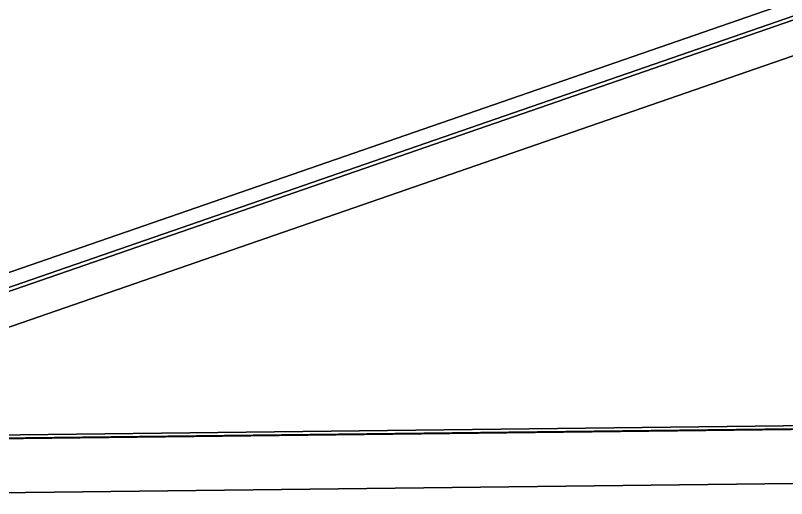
# Model space of a CAD drawing. Extents: x 16.4 to 23.5, y 1.1 to 14.
# Drawn here: x 21.97577 to 21.99776, y 11.13393 to 11.14772 of the extents above; entities that cross this region are included whole.
import ezdxf

# ---------------------------------------------------------------- set-up
doc = ezdxf.new("R2010")
doc.units = 0
doc.header["$LTSCALE"] = 0.5
doc.layers.get('0').update_dxf_attribs({"linetype": 'CONTINUOUS'})

msp = doc.modelspace()

# ---------------------------------------------------------------- meshes
at = {"color": 8, "linetype": 'CONTINUOUS'}
mesh = msp.add_polyface(dxfattribs=at)
corners = [(21.960867, 11.185484, 10.1), (21.961456, 11.135488, 10.1), (22.111446, 11.137254, 10.1), (22.110857, 11.187251, 10.1), (21.960867, 11.185484, 10.25), (21.961456, 11.135488, 10.25), (22.111446, 11.137254, 10.25), (22.110857, 11.187251, 10.25)]
mesh.append_faces([[corners[k] for k in face] for face in [(0, 1, 4), (1, 5, 4), (1, 2, 5), (2, 6, 5), (2, 3, 6), (3, 7, 6), (3, 0, 7), (0, 4, 7), (3, 1, 0), (2, 1, 3), (4, 5, 7), (7, 5, 6)]], dxfattribs={"color": 8})
mesh = msp.add_polyface(dxfattribs=at)
corners = [(21.962403, 11.185594, 2.3), (21.962992, 11.135598, 2.3), (22.112982, 11.137364, 2.3), (22.112393, 11.187361, 2.3), (21.962403, 11.185594, 2.45), (21.962992, 11.135598, 2.45), (22.112982, 11.137364, 2.45), (22.112393, 11.187361, 2.45)]
mesh.append_faces([[corners[k] for k in face] for face in [(0, 1, 4), (1, 5, 4), (1, 2, 5), (2, 6, 5), (2, 3, 6), (3, 7, 6), (3, 0, 7), (0, 4, 7), (3, 1, 0), (2, 1, 3), (4, 5, 7), (7, 5, 6)]], dxfattribs={"color": 8})
mesh = msp.add_polyface(dxfattribs=at)
corners = [(21.962426, 11.185484, 12.7), (21.963015, 11.135488, 12.7), (22.113004, 11.137254, 12.7), (22.112416, 11.187251, 12.7), (21.962426, 11.185484, 12.85), (21.963015, 11.135488, 12.85), (22.113004, 11.137254, 12.85), (22.112416, 11.187251, 12.85)]
mesh.append_faces([[corners[k] for k in face] for face in [(0, 1, 4), (1, 5, 4), (1, 2, 5), (2, 6, 5), (2, 3, 6), (3, 7, 6), (3, 0, 7), (0, 4, 7), (3, 1, 0), (2, 1, 3), (4, 5, 7), (7, 5, 6)]], dxfattribs={"color": 8})
mesh = msp.add_polyface(dxfattribs=at)
corners = [(21.960867, 11.183925, 4.9), (21.961456, 11.133929, 4.9), (22.111446, 11.135695, 4.9), (22.110857, 11.185692, 4.9), (21.960867, 11.183925, 5.05), (21.961456, 11.133929, 5.05), (22.111446, 11.135695, 5.05), (22.110857, 11.185692, 5.05)]
mesh.append_faces([[corners[k] for k in face] for face in [(0, 1, 4), (1, 5, 4), (1, 2, 5), (2, 6, 5), (2, 3, 6), (3, 7, 6), (3, 0, 7), (0, 4, 7), (3, 1, 0), (2, 1, 3), (4, 5, 7), (7, 5, 6)]], dxfattribs={"color": 8})
mesh = msp.add_polyface(dxfattribs=at)
corners = [(21.960867, 11.183925, 7.5), (21.961456, 11.133929, 7.5), (22.111446, 11.135695, 7.5), (22.110857, 11.185692, 7.5), (21.960867, 11.183925, 7.65), (21.961456, 11.133929, 7.65), (22.111446, 11.135695, 7.65), (22.110857, 11.185692, 7.65)]
mesh.append_faces([[corners[k] for k in face] for face in [(0, 1, 4), (1, 5, 4), (1, 2, 5), (2, 6, 5), (2, 3, 6), (3, 7, 6), (3, 0, 7), (0, 4, 7), (3, 1, 0), (2, 1, 3), (4, 5, 7), (7, 5, 6)]], dxfattribs={"color": 8})

doc.saveas('drawing.dxf')
